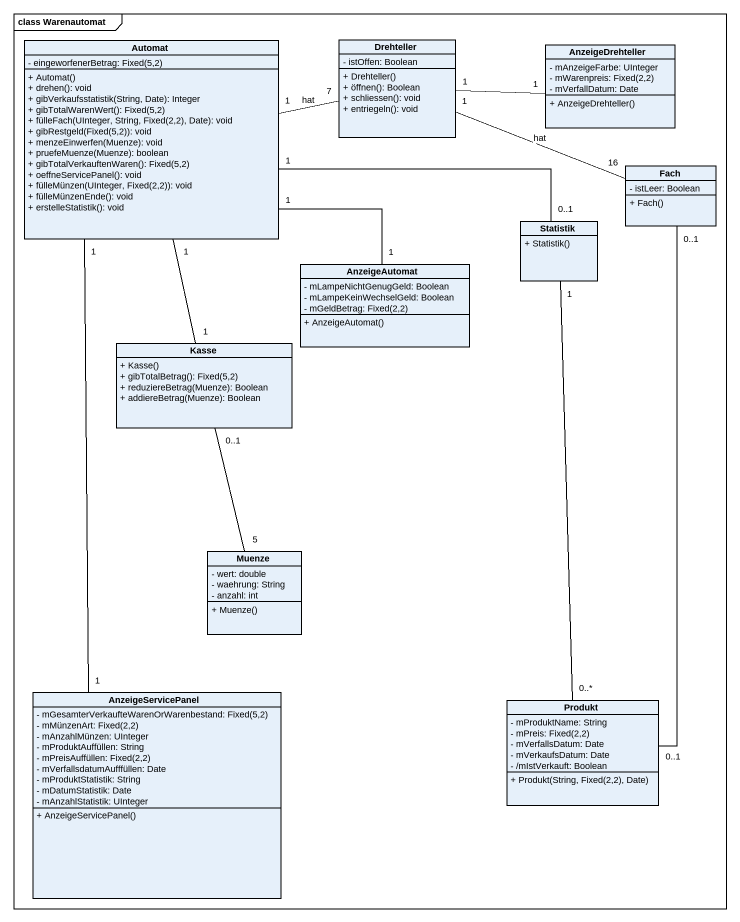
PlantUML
@startuml
mainframe class Warenautomat
hide circle
hide empty members
skinparam classAttributeIconSize 0
class Automat {
  {field} - eingeworfenerBetrag: Fixed(5,2)
  + Automat()
  + drehen(): void
  + gibVerkaufsstatistik(String, Date): Integer
  + gibTotalWarenWert(): Fixed(5,2)
  + fülleFach(UInteger, String, Fixed(2,2), Date): void
  + gibRestgeld(Fixed(5,2)): void
  + menzeEinwerfen(Muenze): void
  + pruefeMuenze(Muenze): boolean
  + gibTotalVerkauftenWaren(): Fixed(5,2)
  + oeffneServicePanel(): void
  + fülleMünzen(UInteger, Fixed(2,2)): void
  + fülleMünzenEnde(): void
  + erstelleStatistik(): void
}
class Drehteller {
  - istOffen: Boolean
  + Drehteller()
  + öffnen(): Boolean
  + schliessen(): void
  + entriegeln(): void
}
class AnzeigeDrehteller {
  - mAnzeigeFarbe: UInteger
  {field} - mWarenpreis: Fixed(2,2)
  - mVerfallDatum: Date
  + AnzeigeDrehteller()
}
class Fach {
  - istLeer: Boolean
  + Fach()
}
class Statistik {
  + Statistik()
}
class AnzeigeAutomat {
  - mLampeNichtGenugGeld: Boolean
  - mLampeKeinWechselGeld: Boolean
  {field} - mGeldBetrag: Fixed(2,2)
  + AnzeigeAutomat()
}
class Kasse {
  + Kasse()
  + gibTotalBetrag(): Fixed(5,2)
  + reduziereBetrag(Muenze): Boolean
  + addiereBetrag(Muenze): Boolean
}
class Muenze {
  - wert: double
  - waehrung: String
  - anzahl: int
  + Muenze()
}
class AnzeigeServicePanel {
  {field} - mGesamterVerkaufteWarenOrWarenbestand: Fixed(5,2)
  {field} - mMünzenArt: Fixed(2,2)
  - mAnzahlMünzen: UInteger
  - mProduktAuffüllen: String
  {field} - mPreisAuffüllen: Fixed(2,2)
  - mVerfallsdatumAufffüllen: Date
  - mProduktStatistik: String
  - mDatumStatistik: Date
  - mAnzahlStatistik: UInteger
  + AnzeigeServicePanel()
}
class Produkt {
  - mProduktName: String
  {field} - mPreis: Fixed(2,2)
  - mVerfallsDatum: Date
  - mVerkaufsDatum: Date
  - /mIstVerkauft: Boolean
  + Produkt(String, Fixed(2,2), Date)
}
Automat "1" -right- "7" Drehteller : hat
Automat "1" -- "1" AnzeigeAutomat
Automat "1" -- "1" Kasse
Automat "1" -- "1" AnzeigeServicePanel
Drehteller "1" -right- "1" AnzeigeDrehteller
Drehteller "1" -right- "16" Fach : hat
Fach "0..1" -- "0..1" Produkt
Statistik "0..1" -left- "1" Automat
Statistik "1" -- "0..*" Produkt
Kasse "0..1" -- "5" Muenze
@enduml
